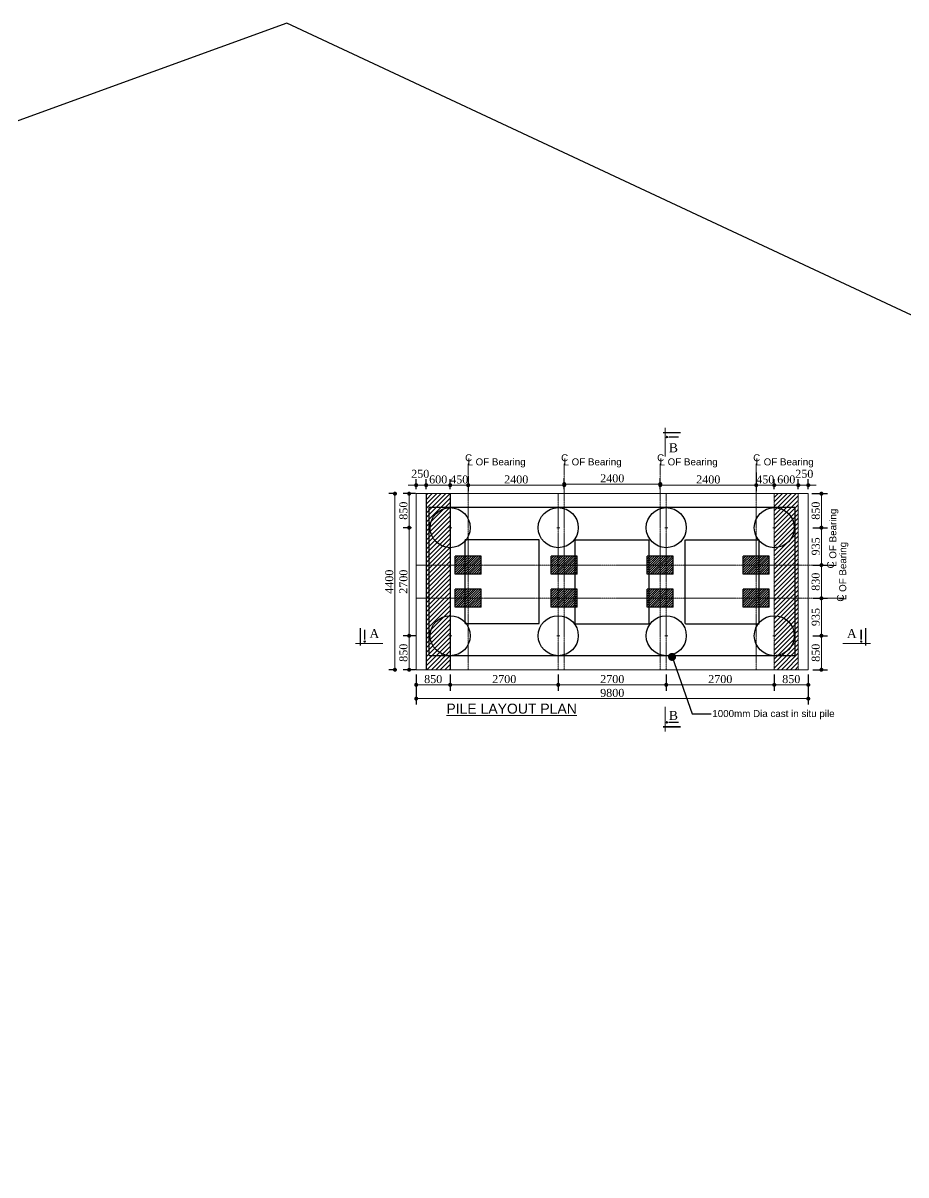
# Model space of a CAD drawing. Header units: millimetres. Extents: x -452357 to 35267, y 81803 to 461763.
# Drawn here: x -278363 to -256294, y 432787 to 461571 of the extents above; entities that cross this region are included whole.
import ezdxf

# ---------------------------------------------------------------- set-up
doc = ezdxf.new("R2010")
doc.units = ezdxf.units.MM
doc.header["$PDMODE"] = 2
doc.linetypes.add('CENTER', pattern=[2, 1.25, -0.25, 0.25, -0.25])
doc.linetypes.add('HIDDEN', pattern=[9.525, 6.35, -3.175])
doc.layers.get('Defpoints').update_dxf_attribs({"lineweight": 13})
for name, color, linetype, lineweight in [('Center Line', 34, 'Continuous', 15), ('Dimision', 96, 'Continuous', 18), ('hatch', 65, 'Continuous', 15), ('Hatching', 65, 'Continuous', 20), ('Pile', 11, 'Continuous', 15), ('Text', 7, 'Continuous', 15)]:
    doc.layers.add(name, color=color, linetype=linetype, lineweight=lineweight)
doc.layers.add('Pire Line', color=11, linetype='Continuous')
doc.styles.add('ROMANS', font='arial.ttf', dxfattribs={"height": 200})
doc.styles.get("Standard").update_dxf_attribs({"font": 'times.ttf'})
doc.linetypes.add('BATTING', pattern='A,0.00254,-2.54,[134,ltypeshp.shx,S=2.54,R=0,X=-2.54,Y=0],-5.08,[134,ltypeshp.shx,S=2.54,R=180,X=2.54,Y=0],-2.54', length=10.16254)
doc.dimstyles.new('ISO-25', dxfattribs={"dimtxt": 175, "dimasz": 100, "dimexe": 65, "dimexo": 115.625, "dimgap": 40, "dimtad": 1, "dimtoh": 1, "dimdec": 0, "dimtxsty": 'Standard', "dimblk": 'DOT', "dimcen": 300, "dimclrd": 256, "dimclre": 256, "dimclrt": 256, "dimadec": 0, "dimazin": 0, "dimtfac": 1, "dimtdec": 0, "dimtix": 1, "dimtmove": 0, "dimatfit": 3, "dimldrblk": 'DOT', "dimfxl": 75, "dimlwd": -1, "dimarcsym": 0})
pattern_1 = [(45, (99975.384, 307842.54), (-56.1266, 56.1266), [])]

# ---------------------------------------------------------------- blocks, each defined once
blk = doc.blocks.new('_Dot')
at = {"color": 0, "linetype": 'ByBlock', "lineweight": -2}
blk.add_line((-0.5, 0), (-1, 0), dxfattribs=at)
at = {"color": 0, "linetype": 'ByBlock', "const_width": 0.5}
blk.add_lwpolyline([(-0.25, 0, 1), (0.25, 0, 1)], format="xyb", close=True, dxfattribs=at)
blk = doc.blocks.new('*D768')
at = {"layer": 'Defpoints', "color": 0, "ltscale": 3, "transparency": 16777216}
for p in [(-260035, 450454), (-262435, 450023), (-262435, 449811)]:
    blk.add_point(p, dxfattribs=at)
at = {"layer": 'Dimision', "color": 1, "lineweight": -2, "ltscale": 3, "transparency": 16777216}
for p, q in [((-260035, 450339), (-260035, 449873)), ((-262435, 449927), (-262435, 450173))]:
    blk.add_line(p, q, dxfattribs=at)
at = {"layer": 'Dimision', "ltscale": 3, "transparency": 16777216}
blk.add_line((-260135, 450023), (-262335, 450023), dxfattribs=at)
at = {"layer": 'Dimision', "ltscale": 3, "transparency": 16777216, "xscale": 100, "yscale": 100, "zscale": 100, "rotation": 180}
blk.add_blockref('_Dot', (-262435, 450023), dxfattribs=at)
at = {"layer": 'Dimision', "ltscale": 3, "transparency": 16777216, "xscale": 100, "yscale": 100, "zscale": 100}
blk.add_blockref('_Dot', (-260035, 450023), dxfattribs=at)
at = {"layer": 'Dimision', "ltscale": 3, "transparency": 16777216, "insert": (-261235, 450165), "char_height": 200, "attachment_point": 5}
blk.add_mtext('2400', dxfattribs=at)
blk = doc.blocks.new('*D769')
at = {"layer": 'Defpoints', "color": 0, "ltscale": 3, "transparency": 16777216}
for p in [(-267235, 450363), (-267235, 450023), (-264835, 449811)]:
    blk.add_point(p, dxfattribs=at)
at = {"layer": 'Dimision', "color": 1, "lineweight": -2, "ltscale": 3, "transparency": 16777216}
for p, q in [((-267235, 450247), (-267235, 449873)), ((-264835, 449927), (-264835, 450173))]:
    blk.add_line(p, q, dxfattribs=at)
at = {"layer": 'Dimision', "ltscale": 3, "transparency": 16777216}
blk.add_line((-264935, 450023), (-267135, 450023), dxfattribs=at)
at = {"layer": 'Dimision', "ltscale": 3, "transparency": 16777216, "xscale": 100, "yscale": 100, "zscale": 100, "rotation": 180}
blk.add_blockref('_Dot', (-267235, 450023), dxfattribs=at)
at = {"layer": 'Dimision', "ltscale": 3, "transparency": 16777216, "xscale": 100, "yscale": 100, "zscale": 100}
blk.add_blockref('_Dot', (-264835, 450023), dxfattribs=at)
at = {"layer": 'Dimision', "ltscale": 3, "transparency": 16777216, "insert": (-266035, 450165), "char_height": 200, "attachment_point": 5}
blk.add_mtext('2400', dxfattribs=at)
blk = doc.blocks.new('*D770')
at = {"layer": 'Defpoints', "color": 0, "ltscale": 3, "transparency": 16777216}
for p in [(-267235, 450363), (-267685, 450023), (-267685, 449811)]:
    blk.add_point(p, dxfattribs=at)
at = {"layer": 'Dimision', "color": 1, "lineweight": -2, "ltscale": 3, "transparency": 16777216}
for p, q in [((-267235, 450247), (-267235, 449873)), ((-267685, 449927), (-267685, 450173))]:
    blk.add_line(p, q, dxfattribs=at)
at = {"layer": 'Dimision', "ltscale": 3, "transparency": 16777216}
for p, q in [((-267785, 450023), (-267885, 450023)), ((-267235, 450023), (-267685, 450023)), ((-267135, 450023), (-267035, 450023))]:
    blk.add_line(p, q, dxfattribs=at)
at = {"layer": 'Dimision', "ltscale": 3, "transparency": 16777216, "xscale": 100, "yscale": 100, "zscale": 100}
blk.add_blockref('_Dot', (-267685, 450023), dxfattribs=at)
at = {"layer": 'Dimision', "ltscale": 3, "transparency": 16777216, "xscale": 100, "yscale": 100, "zscale": 100, "rotation": 180}
blk.add_blockref('_Dot', (-267235, 450023), dxfattribs=at)
at = {"layer": 'Dimision', "ltscale": 3, "transparency": 16777216, "insert": (-267460, 450165), "char_height": 200, "attachment_point": 5}
blk.add_mtext('450', dxfattribs=at)
blk = doc.blocks.new('*D771')
at = {"layer": 'Defpoints', "color": 0, "ltscale": 0.25, "transparency": 16777216}
for p in [(-268285, 450023), (-268285, 449811), (-267685, 449811)]:
    blk.add_point(p, dxfattribs=at)
at = {"layer": 'Dimision', "color": 1, "lineweight": -2, "ltscale": 0.25, "transparency": 16777216}
for p, q in [((-268285, 449927), (-268285, 450173)), ((-267685, 449927), (-267685, 450173))]:
    blk.add_line(p, q, dxfattribs=at)
at = {"layer": 'Dimision', "ltscale": 0.25, "transparency": 16777216}
blk.add_line((-267785, 450023), (-268185, 450023), dxfattribs=at)
at = {"layer": 'Dimision', "ltscale": 0.25, "transparency": 16777216, "xscale": 100, "yscale": 100, "zscale": 100, "rotation": 180}
blk.add_blockref('_Dot', (-268285, 450023), dxfattribs=at)
at = {"layer": 'Dimision', "ltscale": 0.25, "transparency": 16777216, "xscale": 100, "yscale": 100, "zscale": 100}
blk.add_blockref('_Dot', (-267685, 450023), dxfattribs=at)
at = {"layer": 'Dimision', "ltscale": 0.25, "transparency": 16777216, "insert": (-267985, 450165), "char_height": 200, "attachment_point": 5}
blk.add_mtext('600', dxfattribs=at)
blk = doc.blocks.new('*D772')
at = {"layer": 'Defpoints', "color": 0, "ltscale": 0.25, "transparency": 16777216}
for p in [(-268535, 450023), (-268535, 449811), (-268285, 449811)]:
    blk.add_point(p, dxfattribs=at)
at = {"layer": 'Dimision', "ltscale": 0.25, "transparency": 16777216}
for p, q in [((-268635, 450023), (-268735, 450023)), ((-268285, 450023), (-268535, 450023)), ((-268185, 450023), (-268085, 450023))]:
    blk.add_line(p, q, dxfattribs=at)
at = {"layer": 'Dimision', "color": 1, "lineweight": -2, "ltscale": 0.25, "transparency": 16777216}
for p, q in [((-268535, 449927), (-268535, 450173)), ((-268285, 449927), (-268285, 450173))]:
    blk.add_line(p, q, dxfattribs=at)
at = {"layer": 'Dimision', "ltscale": 0.25, "transparency": 16777216, "xscale": 100, "yscale": 100, "zscale": 100}
blk.add_blockref('_Dot', (-268535, 450023), dxfattribs=at)
at = {"layer": 'Dimision', "ltscale": 0.25, "transparency": 16777216, "xscale": 100, "yscale": 100, "zscale": 100, "rotation": 180}
blk.add_blockref('_Dot', (-268285, 450023), dxfattribs=at)
at = {"layer": 'Dimision', "ltscale": 0.25, "transparency": 16777216, "insert": (-268435, 450306), "char_height": 200, "attachment_point": 5}
blk.add_mtext('250', dxfattribs=at)
blk = doc.blocks.new('*D773')
at = {"layer": 'Defpoints', "color": 0, "ltscale": 3, "transparency": 16777216}
for p in [(-260035, 450363), (-259585, 450023), (-259585, 449811)]:
    blk.add_point(p, dxfattribs=at)
at = {"layer": 'Dimision', "color": 1, "lineweight": -2, "ltscale": 3, "transparency": 16777216}
for p, q in [((-260035, 450247), (-260035, 449873)), ((-259585, 449927), (-259585, 450173))]:
    blk.add_line(p, q, dxfattribs=at)
at = {"layer": 'Dimision', "ltscale": 3, "transparency": 16777216}
for p, q in [((-260135, 450023), (-260235, 450023)), ((-260035, 450023), (-259585, 450023)), ((-259485, 450023), (-259385, 450023))]:
    blk.add_line(p, q, dxfattribs=at)
at = {"layer": 'Dimision', "ltscale": 3, "transparency": 16777216, "xscale": 100, "yscale": 100, "zscale": 100}
blk.add_blockref('_Dot', (-260035, 450023), dxfattribs=at)
at = {"layer": 'Dimision', "ltscale": 3, "transparency": 16777216, "xscale": 100, "yscale": 100, "zscale": 100, "rotation": 180}
blk.add_blockref('_Dot', (-259585, 450023), dxfattribs=at)
at = {"layer": 'Dimision', "ltscale": 3, "transparency": 16777216, "insert": (-259810, 450165), "char_height": 200, "attachment_point": 5}
blk.add_mtext('450', dxfattribs=at)
blk = doc.blocks.new('*D774')
at = {"layer": 'Defpoints', "color": 0, "ltscale": 0.25, "transparency": 16777216}
for p in [(-258985, 450023), (-259585, 449811), (-258985, 449811)]:
    blk.add_point(p, dxfattribs=at)
at = {"layer": 'Dimision', "color": 1, "lineweight": -2, "ltscale": 0.25, "transparency": 16777216}
for p, q in [((-259585, 449927), (-259585, 450173)), ((-258985, 449927), (-258985, 450173))]:
    blk.add_line(p, q, dxfattribs=at)
at = {"layer": 'Dimision', "ltscale": 0.25, "transparency": 16777216}
blk.add_line((-259485, 450023), (-259085, 450023), dxfattribs=at)
at = {"layer": 'Dimision', "ltscale": 0.25, "transparency": 16777216, "xscale": 100, "yscale": 100, "zscale": 100, "rotation": 180}
blk.add_blockref('_Dot', (-259585, 450023), dxfattribs=at)
at = {"layer": 'Dimision', "ltscale": 0.25, "transparency": 16777216, "xscale": 100, "yscale": 100, "zscale": 100}
blk.add_blockref('_Dot', (-258985, 450023), dxfattribs=at)
at = {"layer": 'Dimision', "ltscale": 0.25, "transparency": 16777216, "insert": (-259285, 450165), "char_height": 200, "attachment_point": 5}
blk.add_mtext('600', dxfattribs=at)
blk = doc.blocks.new('*D775')
at = {"layer": 'Defpoints', "color": 0, "ltscale": 0.25, "transparency": 16777216}
for p in [(-258735, 450023), (-258985, 449811), (-258735, 449811)]:
    blk.add_point(p, dxfattribs=at)
at = {"layer": 'Dimision', "ltscale": 0.25, "transparency": 16777216}
for p, q in [((-259085, 450023), (-259185, 450023)), ((-258985, 450023), (-258735, 450023)), ((-258635, 450023), (-258535, 450023))]:
    blk.add_line(p, q, dxfattribs=at)
at = {"layer": 'Dimision', "color": 1, "lineweight": -2, "ltscale": 0.25, "transparency": 16777216}
for p, q in [((-258985, 449927), (-258985, 450173)), ((-258735, 449927), (-258735, 450173))]:
    blk.add_line(p, q, dxfattribs=at)
at = {"layer": 'Dimision', "ltscale": 0.25, "transparency": 16777216, "xscale": 100, "yscale": 100, "zscale": 100}
blk.add_blockref('_Dot', (-258985, 450023), dxfattribs=at)
at = {"layer": 'Dimision', "ltscale": 0.25, "transparency": 16777216, "xscale": 100, "yscale": 100, "zscale": 100, "rotation": 180}
blk.add_blockref('_Dot', (-258735, 450023), dxfattribs=at)
at = {"layer": 'Dimision', "ltscale": 0.25, "transparency": 16777216, "insert": (-258835, 450306), "char_height": 200, "attachment_point": 5}
blk.add_mtext('250', dxfattribs=at)
blk = doc.blocks.new('*D776')
at = {"layer": 'Defpoints', "color": 0, "ltscale": 3, "transparency": 16777216}
for p in [(-268435, 449811), (-268712, 448961), (-268535, 448961)]:
    blk.add_point(p, dxfattribs=at)
at = {"layer": 'Dimision', "color": 1, "lineweight": -2, "ltscale": 3, "transparency": 16777216}
for p, q in [((-268551, 449811), (-268862, 449811)), ((-268651, 448961), (-268862, 448961))]:
    blk.add_line(p, q, dxfattribs=at)
at = {"layer": 'Dimision', "ltscale": 3, "transparency": 16777216}
blk.add_line((-268712, 449711), (-268712, 449061), dxfattribs=at)
at = {"layer": 'Dimision', "ltscale": 3, "transparency": 16777216, "xscale": 100, "yscale": 100, "zscale": 100}
for p, rotation in [((-268712, 449811), 90), ((-268712, 448961), 270)]:
    blk.add_blockref('_Dot', p, dxfattribs=dict(at, rotation=rotation))
at = {"layer": 'Dimision', "ltscale": 3, "transparency": 16777216, "insert": (-268854, 449386), "char_height": 200, "attachment_point": 5, "rotation": 90}
blk.add_mtext('850', dxfattribs=at)
blk = doc.blocks.new('*D777')
at = {"layer": 'Defpoints', "color": 0, "ltscale": 3, "transparency": 16777216}
for p in [(-268535, 448961), (-268712, 446261), (-268435, 446261)]:
    blk.add_point(p, dxfattribs=at)
at = {"layer": 'Dimision', "color": 1, "lineweight": -2, "ltscale": 3, "transparency": 16777216}
for p, q in [((-268651, 448961), (-268862, 448961)), ((-268551, 446261), (-268862, 446261))]:
    blk.add_line(p, q, dxfattribs=at)
at = {"layer": 'Dimision', "ltscale": 3, "transparency": 16777216}
blk.add_line((-268712, 448861), (-268712, 446361), dxfattribs=at)
at = {"layer": 'Dimision', "ltscale": 3, "transparency": 16777216, "xscale": 100, "yscale": 100, "zscale": 100}
for p, rotation in [((-268712, 448961), 90), ((-268712, 446261), 270)]:
    blk.add_blockref('_Dot', p, dxfattribs=dict(at, rotation=rotation))
at = {"layer": 'Dimision', "ltscale": 3, "transparency": 16777216, "insert": (-268854, 447611), "char_height": 200, "attachment_point": 5, "rotation": 90}
blk.add_mtext('2700', dxfattribs=at)
blk = doc.blocks.new('*D778')
at = {"layer": 'Defpoints', "color": 0, "ltscale": 3, "transparency": 16777216}
for p in [(-268435, 446261), (-268712, 445411), (-268435, 445411)]:
    blk.add_point(p, dxfattribs=at)
at = {"layer": 'Dimision', "color": 1, "lineweight": -2, "ltscale": 3, "transparency": 16777216}
for p, q in [((-268551, 446261), (-268862, 446261)), ((-268551, 445411), (-268862, 445411))]:
    blk.add_line(p, q, dxfattribs=at)
at = {"layer": 'Dimision', "ltscale": 3, "transparency": 16777216}
blk.add_line((-268712, 446161), (-268712, 445511), dxfattribs=at)
at = {"layer": 'Dimision', "ltscale": 3, "transparency": 16777216, "xscale": 100, "yscale": 100, "zscale": 100}
for p, rotation in [((-268712, 446261), 90), ((-268712, 445411), 270)]:
    blk.add_blockref('_Dot', p, dxfattribs=dict(at, rotation=rotation))
at = {"layer": 'Dimision', "ltscale": 3, "transparency": 16777216, "insert": (-268854, 445836), "char_height": 200, "attachment_point": 5, "rotation": 90}
blk.add_mtext('850', dxfattribs=at)
blk = doc.blocks.new('*D779')
at = {"layer": 'Defpoints', "color": 0, "ltscale": 3, "transparency": 16777216}
for p in [(-268535, 445411), (-258735, 445411), (-268535, 444689)]:
    blk.add_point(p, dxfattribs=at)
at = {"layer": 'Dimision', "color": 1, "lineweight": -2, "ltscale": 3, "transparency": 16777216}
for p, q in [((-268535, 445295), (-268535, 444539)), ((-258735, 445295), (-258735, 444539))]:
    blk.add_line(p, q, dxfattribs=at)
at = {"layer": 'Dimision', "ltscale": 3, "transparency": 16777216}
blk.add_line((-258835, 444689), (-268435, 444689), dxfattribs=at)
at = {"layer": 'Dimision', "ltscale": 3, "transparency": 16777216, "xscale": 100, "yscale": 100, "zscale": 100, "rotation": 180}
blk.add_blockref('_Dot', (-268535, 444689), dxfattribs=at)
at = {"layer": 'Dimision', "ltscale": 3, "transparency": 16777216, "xscale": 100, "yscale": 100, "zscale": 100}
blk.add_blockref('_Dot', (-258735, 444689), dxfattribs=at)
at = {"layer": 'Dimision', "ltscale": 3, "transparency": 16777216, "insert": (-263635, 444831), "char_height": 200, "attachment_point": 5}
blk.add_mtext('9800', dxfattribs=at)
blk = doc.blocks.new('*D780')
at = {"layer": 'Defpoints', "color": 0, "ltscale": 3, "transparency": 16777216}
for p in [(-269067, 449811), (-268922, 449811), (-268922, 445411)]:
    blk.add_point(p, dxfattribs=at)
at = {"layer": 'Dimision', "color": 1, "lineweight": -2, "ltscale": 3, "transparency": 16777216}
for p, q in [((-269038, 449811), (-269217, 449811)), ((-269038, 445411), (-269217, 445411))]:
    blk.add_line(p, q, dxfattribs=at)
at = {"layer": 'Dimision', "ltscale": 3, "transparency": 16777216}
blk.add_line((-269067, 445511), (-269067, 449711), dxfattribs=at)
at = {"layer": 'Dimision', "ltscale": 3, "transparency": 16777216, "xscale": 100, "yscale": 100, "zscale": 100}
for p, rotation in [((-269067, 449811), 90), ((-269067, 445411), 270)]:
    blk.add_blockref('_Dot', p, dxfattribs=dict(at, rotation=rotation))
at = {"layer": 'Dimision', "ltscale": 3, "transparency": 16777216, "insert": (-269209, 447611), "char_height": 200, "attachment_point": 5, "rotation": 90}
blk.add_mtext('4400', dxfattribs=at)
blk = doc.blocks.new('*D781')
at = {"layer": 'Defpoints', "color": 0, "ltscale": 3, "transparency": 16777216}
for p in [(-258731, 447196), (-258407, 447196), (-258735, 446261)]:
    blk.add_point(p, dxfattribs=at)
at = {"layer": 'Dimision', "color": 1, "lineweight": -2, "ltscale": 3, "transparency": 16777216}
for p, q in [((-258615, 447196), (-258257, 447196)), ((-258620, 446261), (-258257, 446261))]:
    blk.add_line(p, q, dxfattribs=at)
at = {"layer": 'Dimision', "ltscale": 3, "transparency": 16777216}
blk.add_line((-258407, 446361), (-258407, 447096), dxfattribs=at)
at = {"layer": 'Dimision', "ltscale": 3, "transparency": 16777216, "xscale": 100, "yscale": 100, "zscale": 100}
for p, rotation in [((-258407, 447196), 90), ((-258407, 446261), 270)]:
    blk.add_blockref('_Dot', p, dxfattribs=dict(at, rotation=rotation))
at = {"layer": 'Dimision', "ltscale": 3, "transparency": 16777216, "insert": (-258549, 446728), "char_height": 200, "attachment_point": 5, "rotation": 90}
blk.add_mtext('935', dxfattribs=at)
blk = doc.blocks.new('*D782')
at = {"layer": 'Defpoints', "color": 0, "ltscale": 3, "transparency": 16777216}
for p in [(-258736, 448026), (-258407, 448026), (-258731, 447196)]:
    blk.add_point(p, dxfattribs=at)
at = {"layer": 'Dimision', "color": 1, "lineweight": -2, "ltscale": 3, "transparency": 16777216}
for p, q in [((-258621, 448026), (-258257, 448026)), ((-258615, 447196), (-258257, 447196))]:
    blk.add_line(p, q, dxfattribs=at)
at = {"layer": 'Dimision', "ltscale": 3, "transparency": 16777216}
blk.add_line((-258407, 447296), (-258407, 447926), dxfattribs=at)
at = {"layer": 'Dimision', "ltscale": 3, "transparency": 16777216, "xscale": 100, "yscale": 100, "zscale": 100}
for p, rotation in [((-258407, 448026), 90), ((-258407, 447196), 270)]:
    blk.add_blockref('_Dot', p, dxfattribs=dict(at, rotation=rotation))
at = {"layer": 'Dimision', "ltscale": 3, "transparency": 16777216, "insert": (-258549, 447611), "char_height": 200, "attachment_point": 5, "rotation": 90}
blk.add_mtext('830', dxfattribs=at)
blk = doc.blocks.new('*D783')
at = {"layer": 'Defpoints', "color": 0, "ltscale": 3, "transparency": 16777216}
for p in [(-258735, 448961), (-258407, 448961), (-258736, 448026)]:
    blk.add_point(p, dxfattribs=at)
at = {"layer": 'Dimision', "color": 1, "lineweight": -2, "ltscale": 3, "transparency": 16777216}
for p, q in [((-258620, 448961), (-258257, 448961)), ((-258621, 448026), (-258257, 448026))]:
    blk.add_line(p, q, dxfattribs=at)
at = {"layer": 'Dimision', "ltscale": 3, "transparency": 16777216}
blk.add_line((-258407, 448126), (-258407, 448861), dxfattribs=at)
at = {"layer": 'Dimision', "ltscale": 3, "transparency": 16777216, "xscale": 100, "yscale": 100, "zscale": 100}
for p, rotation in [((-258407, 448961), 90), ((-258407, 448026), 270)]:
    blk.add_blockref('_Dot', p, dxfattribs=dict(at, rotation=rotation))
at = {"layer": 'Dimision', "ltscale": 3, "transparency": 16777216, "insert": (-258549, 448493), "char_height": 200, "attachment_point": 5, "rotation": 90}
blk.add_mtext('935', dxfattribs=at)
blk = doc.blocks.new('*D784')
at = {"layer": 'Defpoints', "color": 0, "ltscale": 3, "transparency": 16777216}
for p in [(-258735, 446261), (-258737, 445411), (-258407, 445411)]:
    blk.add_point(p, dxfattribs=at)
at = {"layer": 'Dimision', "color": 1, "lineweight": -2, "ltscale": 3, "transparency": 16777216}
for p, q in [((-258620, 446261), (-258257, 446261)), ((-258622, 445411), (-258257, 445411))]:
    blk.add_line(p, q, dxfattribs=at)
at = {"layer": 'Dimision', "ltscale": 3, "transparency": 16777216}
blk.add_line((-258407, 446161), (-258407, 445511), dxfattribs=at)
at = {"layer": 'Dimision', "ltscale": 3, "transparency": 16777216, "xscale": 100, "yscale": 100, "zscale": 100}
for p, rotation in [((-258407, 446261), 90), ((-258407, 445411), 270)]:
    blk.add_blockref('_Dot', p, dxfattribs=dict(at, rotation=rotation))
at = {"layer": 'Dimision', "ltscale": 3, "transparency": 16777216, "insert": (-258549, 445836), "char_height": 200, "attachment_point": 5, "rotation": 90}
blk.add_mtext('850', dxfattribs=at)
blk = doc.blocks.new('*D785')
at = {"layer": 'Defpoints', "color": 0, "ltscale": 3, "transparency": 16777216}
for p in [(-258764, 449811), (-258407, 449811), (-258735, 448961)]:
    blk.add_point(p, dxfattribs=at)
at = {"layer": 'Dimision', "color": 1, "lineweight": -2, "ltscale": 3, "transparency": 16777216}
for p, q in [((-258649, 449811), (-258257, 449811)), ((-258620, 448961), (-258257, 448961))]:
    blk.add_line(p, q, dxfattribs=at)
at = {"layer": 'Dimision', "ltscale": 3, "transparency": 16777216}
blk.add_line((-258407, 449061), (-258407, 449711), dxfattribs=at)
at = {"layer": 'Dimision', "ltscale": 3, "transparency": 16777216, "xscale": 100, "yscale": 100, "zscale": 100}
for p, rotation in [((-258407, 449811), 90), ((-258407, 448961), 270)]:
    blk.add_blockref('_Dot', p, dxfattribs=dict(at, rotation=rotation))
at = {"layer": 'Dimision', "ltscale": 3, "transparency": 16777216, "insert": (-258549, 449386), "char_height": 200, "attachment_point": 5, "rotation": 90}
blk.add_mtext('850', dxfattribs=at)
blk = doc.blocks.new('*D786')
at = {"layer": 'Defpoints', "color": 0, "ltscale": 3, "transparency": 16777216}
for p in [(-268535, 445411), (-267685, 445411), (-267685, 445034)]:
    blk.add_point(p, dxfattribs=at)
at = {"layer": 'Dimision', "color": 1, "lineweight": -2, "ltscale": 3, "transparency": 16777216}
for p, q in [((-268535, 445295), (-268535, 444884)), ((-267685, 445295), (-267685, 444884))]:
    blk.add_line(p, q, dxfattribs=at)
at = {"layer": 'Dimision', "ltscale": 3, "transparency": 16777216}
blk.add_line((-268435, 445034), (-267785, 445034), dxfattribs=at)
at = {"layer": 'Dimision', "ltscale": 3, "transparency": 16777216, "xscale": 100, "yscale": 100, "zscale": 100, "rotation": 180}
blk.add_blockref('_Dot', (-268535, 445034), dxfattribs=at)
at = {"layer": 'Dimision', "ltscale": 3, "transparency": 16777216, "xscale": 100, "yscale": 100, "zscale": 100}
blk.add_blockref('_Dot', (-267685, 445034), dxfattribs=at)
at = {"layer": 'Dimision', "ltscale": 3, "transparency": 16777216, "insert": (-268110, 445176), "char_height": 200, "attachment_point": 5}
blk.add_mtext('850', dxfattribs=at)
blk = doc.blocks.new('*D818')
at = {"layer": 'Defpoints', "color": 0, "ltscale": 0.25, "transparency": 16777216}
for p in [(-264835, 450051), (-264835, 449839), (-262435, 449811)]:
    blk.add_point(p, dxfattribs=at)
at = {"layer": 'Dimision', "color": 1, "lineweight": -2, "ltscale": 0.25, "transparency": 16777216}
for p, q in [((-264835, 449955), (-264835, 450201)), ((-262435, 449927), (-262435, 450201))]:
    blk.add_line(p, q, dxfattribs=at)
at = {"layer": 'Dimision', "ltscale": 0.25, "transparency": 16777216}
blk.add_line((-262535, 450051), (-264735, 450051), dxfattribs=at)
at = {"layer": 'Dimision', "ltscale": 0.25, "transparency": 16777216, "xscale": 100, "yscale": 100, "zscale": 100, "rotation": 180}
blk.add_blockref('_Dot', (-264835, 450051), dxfattribs=at)
at = {"layer": 'Dimision', "ltscale": 0.25, "transparency": 16777216, "xscale": 100, "yscale": 100, "zscale": 100}
blk.add_blockref('_Dot', (-262435, 450051), dxfattribs=at)
at = {"layer": 'Dimision', "ltscale": 0.25, "transparency": 16777216, "insert": (-263635, 450193), "char_height": 200, "attachment_point": 5}
blk.add_mtext('2400', dxfattribs=at)
blk = doc.blocks.new('*D819')
at = {"layer": 'Defpoints', "color": 0, "ltscale": 0.25, "transparency": 16777216}
for p in [(-267685, 445411), (-264985, 445411), (-264985, 445034)]:
    blk.add_point(p, dxfattribs=at)
at = {"layer": 'Dimision', "color": 1, "lineweight": -2, "ltscale": 0.25, "transparency": 16777216}
for p, q in [((-267685, 445295), (-267685, 444884)), ((-264985, 445295), (-264985, 444884))]:
    blk.add_line(p, q, dxfattribs=at)
at = {"layer": 'Dimision', "ltscale": 0.25, "transparency": 16777216}
blk.add_line((-267585, 445034), (-265085, 445034), dxfattribs=at)
at = {"layer": 'Dimision', "ltscale": 0.25, "transparency": 16777216, "xscale": 100, "yscale": 100, "zscale": 100, "rotation": 180}
blk.add_blockref('_Dot', (-267685, 445034), dxfattribs=at)
at = {"layer": 'Dimision', "ltscale": 0.25, "transparency": 16777216, "xscale": 100, "yscale": 100, "zscale": 100}
blk.add_blockref('_Dot', (-264985, 445034), dxfattribs=at)
at = {"layer": 'Dimision', "ltscale": 0.25, "transparency": 16777216, "insert": (-266335, 445176), "char_height": 200, "attachment_point": 5}
blk.add_mtext('2700', dxfattribs=at)
blk = doc.blocks.new('*D820')
at = {"layer": 'Defpoints', "color": 0, "ltscale": 0.25, "transparency": 16777216}
for p in [(-264985, 445411), (-262285, 445411), (-262285, 445034)]:
    blk.add_point(p, dxfattribs=at)
at = {"layer": 'Dimision', "color": 1, "lineweight": -2, "ltscale": 0.25, "transparency": 16777216}
for p, q in [((-264985, 445295), (-264985, 444884)), ((-262285, 445295), (-262285, 444884))]:
    blk.add_line(p, q, dxfattribs=at)
at = {"layer": 'Dimision', "ltscale": 0.25, "transparency": 16777216}
blk.add_line((-264885, 445034), (-262385, 445034), dxfattribs=at)
at = {"layer": 'Dimision', "ltscale": 0.25, "transparency": 16777216, "xscale": 100, "yscale": 100, "zscale": 100, "rotation": 180}
blk.add_blockref('_Dot', (-264985, 445034), dxfattribs=at)
at = {"layer": 'Dimision', "ltscale": 0.25, "transparency": 16777216, "xscale": 100, "yscale": 100, "zscale": 100}
blk.add_blockref('_Dot', (-262285, 445034), dxfattribs=at)
at = {"layer": 'Dimision', "ltscale": 0.25, "transparency": 16777216, "insert": (-263635, 445176), "char_height": 200, "attachment_point": 5}
blk.add_mtext('2700', dxfattribs=at)
blk = doc.blocks.new('*D821')
at = {"layer": 'Defpoints', "color": 0, "ltscale": 0.25, "transparency": 16777216}
for p in [(-262285, 445411), (-259585, 445411), (-259585, 445034)]:
    blk.add_point(p, dxfattribs=at)
at = {"layer": 'Dimision', "color": 1, "lineweight": -2, "ltscale": 0.25, "transparency": 16777216}
for p, q in [((-262285, 445295), (-262285, 444884)), ((-259585, 445295), (-259585, 444884))]:
    blk.add_line(p, q, dxfattribs=at)
at = {"layer": 'Dimision', "ltscale": 0.25, "transparency": 16777216}
blk.add_line((-262185, 445034), (-259685, 445034), dxfattribs=at)
at = {"layer": 'Dimision', "ltscale": 0.25, "transparency": 16777216, "xscale": 100, "yscale": 100, "zscale": 100, "rotation": 180}
blk.add_blockref('_Dot', (-262285, 445034), dxfattribs=at)
at = {"layer": 'Dimision', "ltscale": 0.25, "transparency": 16777216, "xscale": 100, "yscale": 100, "zscale": 100}
blk.add_blockref('_Dot', (-259585, 445034), dxfattribs=at)
at = {"layer": 'Dimision', "ltscale": 0.25, "transparency": 16777216, "insert": (-260935, 445176), "char_height": 200, "attachment_point": 5}
blk.add_mtext('2700', dxfattribs=at)
blk = doc.blocks.new('*D822')
at = {"layer": 'Defpoints', "color": 0, "ltscale": 0.25, "transparency": 16777216}
for p in [(-259585, 445411), (-258735, 445411), (-258735, 445034)]:
    blk.add_point(p, dxfattribs=at)
at = {"layer": 'Dimision', "color": 1, "lineweight": -2, "ltscale": 0.25, "transparency": 16777216}
for p, q in [((-259585, 445295), (-259585, 444884)), ((-258735, 445295), (-258735, 444884))]:
    blk.add_line(p, q, dxfattribs=at)
at = {"layer": 'Dimision', "ltscale": 0.25, "transparency": 16777216}
blk.add_line((-259485, 445034), (-258835, 445034), dxfattribs=at)
at = {"layer": 'Dimision', "ltscale": 0.25, "transparency": 16777216, "xscale": 100, "yscale": 100, "zscale": 100, "rotation": 180}
blk.add_blockref('_Dot', (-259585, 445034), dxfattribs=at)
at = {"layer": 'Dimision', "ltscale": 0.25, "transparency": 16777216, "xscale": 100, "yscale": 100, "zscale": 100}
blk.add_blockref('_Dot', (-258735, 445034), dxfattribs=at)
at = {"layer": 'Dimision', "ltscale": 0.25, "transparency": 16777216, "insert": (-259160, 445176), "char_height": 200, "attachment_point": 5}
blk.add_mtext('850', dxfattribs=at)

msp = doc.modelspace()

# ---------------------------------------------------------------- hatches: boundary and pattern name
at = {"layer": 'hatch', "ltscale": 10}
h = msp.add_hatch(dxfattribs=at)
h.set_pattern_fill('_USER', color=256, scale=40, angle=45, style=0, pattern_type=0)
h.set_pattern_definition([(45, (118796.564, 334870.974), (-28.2842712, 28.2842712), [])])
h.paths.add_polyline_path([(-267560.1, 447801), (-267560.1, 448251), (-266910.1, 448251), (-266910.1, 447801)])
h = msp.add_hatch(dxfattribs=at)
h.set_pattern_fill('_USER', color=256, scale=40, angle=45, style=0, pattern_type=0)
h.set_pattern_definition([(45, (121196.564, 334870.974), (-28.2842712, 28.2842712), [])])
h.paths.add_polyline_path([(-265160.1, 447801), (-265160.1, 448251), (-264510.1, 448251), (-264510.1, 447801)])
h = msp.add_hatch(dxfattribs=at)
h.set_pattern_fill('_USER', color=256, scale=40, angle=45, style=0, pattern_type=0)
h.set_pattern_definition([(45, (123596.564, 334870.974), (-28.2842712, 28.2842712), [])])
h.paths.add_polyline_path([(-262760.1, 447801), (-262760.1, 448251), (-262110.1, 448251), (-262110.1, 447801)])
h = msp.add_hatch(dxfattribs=at)
h.set_pattern_fill('_USER', color=256, scale=40, angle=45, style=0, pattern_type=0)
h.set_pattern_definition([(45, (125996.564, 334870.974), (-28.2842712, 28.2842712), [])])
h.paths.add_polyline_path([(-260360.1, 447801), (-260360.1, 448251), (-259710.1, 448251), (-259710.1, 447801)])
h = msp.add_hatch(dxfattribs=at)
h.set_pattern_fill('_USER', color=256, scale=40, angle=45, style=0, pattern_type=0)
h.set_pattern_definition([(45, (118796.564, 334040.974), (-28.2842712, 28.2842712), [])])
h.paths.add_polyline_path([(-267560.1, 446971), (-267560.1, 447421), (-266910.1, 447421), (-266910.1, 446971)])
h = msp.add_hatch(dxfattribs=at)
h.set_pattern_fill('_USER', color=256, scale=40, angle=45, style=0, pattern_type=0)
h.set_pattern_definition([(45, (121196.564, 334040.974), (-28.2842712, 28.2842712), [])])
h.paths.add_polyline_path([(-265160.1, 446971), (-265160.1, 447421), (-264510.1, 447421), (-264510.1, 446971)])
h = msp.add_hatch(dxfattribs=at)
h.set_pattern_fill('_USER', color=256, scale=40, angle=45, style=0, pattern_type=0)
h.set_pattern_definition([(45, (123596.564, 334040.974), (-28.2842712, 28.2842712), [])])
h.paths.add_polyline_path([(-262760.1, 446971), (-262760.1, 447421), (-262110.1, 447421), (-262110.1, 446971)])
h = msp.add_hatch(dxfattribs=at)
h.set_pattern_fill('_USER', color=256, scale=40, angle=45, style=0, pattern_type=0)
h.set_pattern_definition([(45, (125996.564, 334040.974), (-28.2842712, 28.2842712), [])])
h.paths.add_polyline_path([(-260360.1, 446971), (-260360.1, 447421), (-259710.1, 447421), (-259710.1, 446971)])
at = {"layer": 'Hatching', "ltscale": 0.25}
h = msp.add_hatch(dxfattribs=at)
h.set_pattern_fill('ANSI31', color=256, scale=25)
h.set_pattern_definition(pattern_1)
h.paths.add_polyline_path([(-268285.1, 449811), (-267685.1, 449811), (-267685.1, 445411), (-268285.1, 445411)])
h = msp.add_hatch(dxfattribs=at)
h.set_pattern_fill('ANSI31', color=256, scale=25)
h.set_pattern_definition(pattern_1)
h.paths.add_polyline_path([(-258985.1, 449811), (-259585.1, 449811), (-259585.1, 445411), (-258985.1, 445411)])
at = {"layer": 'Text'}
for points in [[(-262249.4, 451226.3, 1), (-262285.3, 451226.3, 1)], [(-269822.8, 446134.3, 1), (-269822.8, 446098.4, 1)], [(-257412.6, 446134.3, -1), (-257412.6, 446098.4, -1)], [(-262249.4, 444095.6, -1), (-262285.3, 444095.6, -1)]]:
    msp.add_hatch(color=256, dxfattribs=at).paths.add_polyline_path(points)

# ---------------------------------------------------------------- linework, layer by layer
at = {"layer": 'Center Line', "linetype": 'CENTER'}
for p, q in [((-267235.1, 445411), (-267235.1, 450565.1)), ((-264835.1, 445411), (-264835.1, 450565.1)), ((-262435.1, 445411), (-262435.1, 450565.1)), ((-260035.1, 445411), (-260035.1, 450565.1)), ((-267685.1, 445411), (-267685.1, 449811)), ((-264985.1, 445411), (-264985.1, 449811)), ((-262285.1, 445411), (-262285.1, 449811)), ((-259585.1, 445411), (-259585.1, 449811)), ((-259585.1, 445411), (-259585.1, 449811)), ((-259585.1, 445411), (-259585.1, 449811)), ((-258985.1, 445411), (-258985.1, 449811)), ((-268535.1, 448026), (-258136.7, 448026)), ((-268535.1, 447196), (-257856.2, 447196))]:
    msp.add_line(p, q, dxfattribs=at)
at = {"layer": 'Center Line'}
for p, q in [((-267647.6, 448961), (-267722.6, 448961)), ((-267685.1, 448998.5), (-267685.1, 448923.5)), ((-264947.6, 448961), (-265022.6, 448961)), ((-264985.1, 448998.5), (-264985.1, 448923.5)), ((-262247.6, 448961), (-262322.6, 448961)), ((-262285.1, 448998.5), (-262285.1, 448923.5)), ((-259547.6, 448961), (-259622.6, 448961)), ((-259585.1, 448998.5), (-259585.1, 448923.5)), ((-267647.6, 446261), (-267722.6, 446261)), ((-267685.1, 446298.5), (-267685.1, 446223.5)), ((-264947.6, 446261), (-265022.6, 446261)), ((-264985.1, 446298.5), (-264985.1, 446223.5)), ((-262247.6, 446261), (-262322.6, 446261)), ((-262285.1, 446298.5), (-262285.1, 446223.5)), ((-259547.6, 446261), (-259622.6, 446261)), ((-259585.1, 446298.5), (-259585.1, 446223.5))]:
    msp.add_line(p, q, dxfattribs=at)
at = {"layer": 'Pile', "ltscale": 3}
for p, q in [((-268535.1, 449811), (-258735.1, 449811)), ((-268535.1, 445411), (-268535.1, 449811)), ((-258735.1, 449811), (-258735.1, 445411)), ((-268535.1, 445411), (-258735.1, 445411))]:
    msp.add_line(p, q, dxfattribs=at)
at = {"layer": 'Pire Line', "linetype": 'HIDDEN', "ltscale": 0.2}
for p, q in [((-268285.1, 449811), (-268285.1, 445411)), ((-267685.1, 449811), (-267685.1, 445411)), ((-268210.1, 445761), (-268210.1, 449461)), ((-259060.1, 449461), (-268210.1, 449461)), ((-259060.1, 445761), (-259060.1, 449461)), ((-267310.1, 446561), (-267310.1, 448661)), ((-265460.1, 448661), (-267310.1, 448661)), ((-265460.1, 446561), (-265460.1, 448661)), ((-264560.1, 446561), (-264560.1, 448661)), ((-264560.1, 448661), (-262710.1, 448661)), ((-262710.1, 446561), (-262710.1, 448661)), ((-261810.1, 448661), (-259960.1, 448661)), ((-261810.1, 446561), (-261810.1, 448661)), ((-259960.1, 446561), (-259960.1, 448661)), ((-265460.1, 446561), (-267310.1, 446561)), ((-264560.1, 446561), (-262710.1, 446561)), ((-261810.1, 446561), (-259960.1, 446561)), ((-259060.1, 445761), (-268210.1, 445761))]:
    msp.add_line(p, q, dxfattribs=at)
at = {"layer": 'Pire Line', "ltscale": 5}
for p, q in [((-267560.1, 447801), (-267560.1, 448251)), ((-266910.1, 448251), (-267560.1, 448251)), ((-266910.1, 447801), (-266910.1, 448251)), ((-265160.1, 447801), (-265160.1, 448251)), ((-264510.1, 448251), (-265160.1, 448251)), ((-264510.1, 447801), (-264510.1, 448251)), ((-262760.1, 447801), (-262760.1, 448251)), ((-262110.1, 448251), (-262760.1, 448251)), ((-262110.1, 447801), (-262110.1, 448251)), ((-260360.1, 447801), (-260360.1, 448251)), ((-259710.1, 448251), (-260360.1, 448251)), ((-259710.1, 447801), (-259710.1, 448251)), ((-266910.1, 447801), (-267560.1, 447801)), ((-264510.1, 447801), (-265160.1, 447801)), ((-262110.1, 447801), (-262760.1, 447801)), ((-259710.1, 447801), (-260360.1, 447801)), ((-267560.1, 446971), (-267560.1, 447421)), ((-266910.1, 447421), (-267560.1, 447421)), ((-266910.1, 446971), (-266910.1, 447421)), ((-265160.1, 446971), (-265160.1, 447421)), ((-264510.1, 447421), (-265160.1, 447421)), ((-264510.1, 446971), (-264510.1, 447421)), ((-262760.1, 446971), (-262760.1, 447421)), ((-262110.1, 447421), (-262760.1, 447421)), ((-262110.1, 446971), (-262110.1, 447421)), ((-260360.1, 446971), (-260360.1, 447421)), ((-259710.1, 447421), (-260360.1, 447421)), ((-259710.1, 446971), (-259710.1, 447421)), ((-266910.1, 446971), (-267560.1, 446971)), ((-264510.1, 446971), (-265160.1, 446971)), ((-262110.1, 446971), (-262760.1, 446971)), ((-259710.1, 446971), (-260360.1, 446971))]:
    msp.add_line(p, q, dxfattribs=at)
at = {"layer": 'Pire Line', "color": 2, "linetype": 'BATTING', "ltscale": 150}
msp.add_lwpolyline([(-246968.6, 393259.5), (-234224.6, 420531.2), (-244497.1, 448826.5), (-271768.7, 461570.6), (-300064.1, 451298), (-312808.1, 424026.4), (-302535.6, 395731), (-275264, 382987)], close=True, dxfattribs=at)
at = {"layer": 'Pire Line', "ltscale": 0.25}
for centre in [(-267685.1, 448961), (-264985.1, 448961), (-262285.1, 448961), (-259585.1, 448961), (-267685.1, 446261), (-264985.1, 446261), (-262285.1, 446261), (-259585.1, 446261)]:
    msp.add_circle(centre, 500, dxfattribs=at)
at = {"layer": 'Text'}
for p, q in [((-262315.5, 450735.7), (-262315.5, 451455.1)), ((-269367.6, 446068.2), (-270051.7, 446068.2)), ((-257867.9, 446068.2), (-257183.7, 446068.2)), ((-262315.5, 444486.2), (-262315.5, 443866.8))]:
    msp.add_line(p, q, dxfattribs=at)
at = {"layer": 'Text', "const_width": 35.9}
for points in [[(-262370.4, 451336.5), (-261928, 451336.5)], [(-262221.9, 451226.3), (-261972.3, 451226.3)], [(-269933.1, 446013.3), (-269933.1, 446455.7)], [(-257302.4, 446013.3), (-257302.4, 446455.7)], [(-269822.8, 446161.8), (-269822.8, 446411.4)], [(-257412.6, 446161.8), (-257412.6, 446411.4)], [(-262370.4, 443985.4), (-261928, 443985.4)], [(-262221.9, 444095.6), (-261972.3, 444095.6)]]:
    msp.add_lwpolyline(points, dxfattribs=at)
at = {"layer": 'Text'}
for centre in [(-262267.4, 451226.3), (-269822.8, 446116.3), (-257412.6, 446116.3), (-262267.4, 444095.6)]:
    msp.add_circle(centre, 17.9, dxfattribs=at)

# ---------------------------------------------------------------- texts
for s, p in [('B', (-262219.2, 450845.2)), ('A', (-269703.8, 446203.1)), ('A', (-257769.5, 446203.1)), ('B', (-262219.2, 444157.5))]:
    msp.add_text(s, height=224.2, dxfattribs=at).set_placement(p)
at = {"layer": 'Text', "attachment_point": 1, "style": 'ROMANS'}
for s, insert, char_height, width in [('C', (-267313.1, 450794.7), 175, 8235.459), ('C', (-264913.1, 450794.7), 175, 8235.459), ('C', (-262513.1, 450794.7), 175, 8235.459), ('C', (-260113.1, 450794.7), 175, 8235.459), ('L OF Bearing', (-267253.8, 450692.7), 175, 8235.459), ('L OF Bearing', (-264853.8, 450692.7), 175, 8235.459), ('L OF Bearing', (-262453.8, 450692.7), 175, 8235.459), ('L OF Bearing', (-260053.8, 450692.7), 175, 8235.459), ('{\\LPILE LAYOUT PLAN }', (-267780.7, 444563.6), 250, 17029.005), ('1000mm Dia cast in situ pile ', (-261134.2, 444403.5), 175, 8235.459)]:
    msp.add_mtext(s, dxfattribs=dict(at, insert=insert, char_height=char_height, width=width))
at = {"layer": 'Text', "char_height": 175, "width": 8235.459, "attachment_point": 3, "rotation": 90, "style": 'ROMANS'}
for s, insert in [('L OF Bearing', (-258208.8, 449435.9)), ('L OF Bearing', (-257961.9, 448605.9)), ('C', (-258265.2, 448118.4)), ('C', (-258018.4, 447288.4))]:
    msp.add_mtext(s, dxfattribs=dict(at, insert=insert))

# ---------------------------------------------------------------- dimensions: what is measured, and where the dimension line sits
at = {"layer": 'Dimision', "ltscale": 0.25}
dim = msp.add_linear_dim(base=(-268535.1, 450023), p1=(-268285.1, 449811), p2=(-268535.1, 449811), dimstyle='ISO-25', override={"dimtxt": 200, "dimexe": 150, "dimclre": 1, "dimtmove": 1}, dxfattribs=at)
dim.commit()
dim.dimension.update_dxf_attribs({"geometry": '*D772', "text_midpoint": (-268435.1, 450164.8), "dimtype": 160})
for base, p1, p2, picture, middle in [((-268285.1, 450023), (-267685.1, 449811), (-268285.1, 449811), '*D771', (-267985.1, 450164.8)), ((-264835.1, 450051.2), (-262435.1, 449811), (-264835.1, 449839.1), '*D818', (-263635.1, 450192.9)), ((-264985.1, 445034.5), (-267685.1, 445411), (-264985.1, 445411), '*D819', (-266335.1, 445176.5)), ((-262285.1, 445034.5), (-264985.1, 445411), (-262285.1, 445411), '*D820', (-263635.1, 445176.5)), ((-259585.1, 445034.5), (-262285.1, 445411), (-259585.1, 445411), '*D821', (-260935.1, 445176.5)), ((-258735.1, 445034.5), (-259585.1, 445411), (-258735.1, 445411), '*D822', (-259160.1, 445176.2))]:
    dim = msp.add_linear_dim(base=base, p1=p1, p2=p2, dimstyle='ISO-25', override={"dimtxt": 200, "dimexe": 150, "dimclre": 1, "dimtmove": 1}, dxfattribs=at)
    dim.commit()
    dim.dimension.update_dxf_attribs({"geometry": picture, "text_midpoint": middle})
at = {"layer": 'Dimision', "ltscale": 3}
for base, p1, p2, override, picture, middle in [((-267685.1, 450023), (-267235, 450362.7), (-267685.1, 449811), {"dimtxt": 200, "dimexe": 150, "dimse1": 0, "dimse2": 0, "dimclre": 1, "dimfxlon": 0}, '*D770', (-267460, 450164.8)), ((-267235, 450023), (-264835.1, 449811), (-267235, 450362.7), {"dimtxt": 200, "dimexe": 150, "dimclre": 1}, '*D769', (-266035, 450164.8)), ((-262435.1, 450023), (-260035.1, 450454.5), (-262435.1, 449811), {"dimtxt": 200, "dimexe": 150, "dimclre": 1}, '*D768', (-261235.1, 450164.8)), ((-268535.1, 444689.3), (-258735.1, 445411), (-268535.1, 445411), {"dimtxt": 200, "dimexe": 150, "dimclre": 1}, '*D779', (-263635.1, 444831.3)), ((-267685.1, 445034.5), (-268535.1, 445411), (-267685.1, 445411), {"dimtxt": 200, "dimexe": 150, "dimclre": 1}, '*D786', (-268110.1, 445176.2))]:
    dim = msp.add_linear_dim(base=base, p1=p1, p2=p2, dimstyle='ISO-25', override=override, dxfattribs=at)
    dim.commit()
    dim.dimension.update_dxf_attribs({"geometry": picture, "text_midpoint": middle})
for base, p1, p2, angle, override, picture, middle in [((-259585.1, 450023), (-260035.3, 450362.7), (-259585.1, 449811), 180, {"dimtxt": 200, "dimexe": 150, "dimse1": 0, "dimse2": 0, "dimclre": 1, "dimfxlon": 0}, '*D773', (-259810.2, 450164.8)), ((-269067.1, 449811), (-268922.3, 445411), (-268922.3, 449811), 90, {"dimtxt": 200, "dimexe": 150, "dimclre": 1}, '*D780', (-269208.9, 447611)), ((-268712.3, 448961), (-268435.1, 449811), (-268535.1, 448961), 90, {"dimtxt": 200, "dimexe": 150, "dimclre": 1}, '*D776', (-268854, 449386)), ((-258407, 449811), (-258735.1, 448961), (-258764.5, 449811), 90, {"dimtxt": 200, "dimexe": 150, "dimclre": 1}, '*D785', (-258548.7, 449386)), ((-268712.3, 446261), (-268535.1, 448961), (-268435.1, 446261), 90, {"dimtxt": 200, "dimexe": 150, "dimclre": 1}, '*D777', (-268854.3, 447611)), ((-258407.2, 448961), (-258736.2, 448026), (-258735.1, 448961), 90, {"dimtxt": 200, "dimexe": 150, "dimclre": 1}, '*D783', (-258549.2, 448493.5)), ((-258406.9, 448026), (-258730.5, 447196), (-258736.2, 448026), 90, {"dimtxt": 200, "dimexe": 150, "dimclre": 1}, '*D782', (-258548.6, 447611)), ((-258406.9, 447196), (-258735.1, 446261), (-258730.5, 447196), 90, {"dimtxt": 200, "dimexe": 150, "dimclre": 1}, '*D781', (-258548.9, 446728.5)), ((-268712.3, 445411), (-268435.1, 446261), (-268435.1, 445411), 90, {"dimtxt": 200, "dimexe": 150, "dimclre": 1}, '*D778', (-268854, 445836)), ((-258406.9, 445411), (-258735.1, 446261), (-258737.1, 445411), 90, {"dimtxt": 200, "dimexe": 150, "dimclre": 1}, '*D784', (-258548.6, 445836))]:
    dim = msp.add_linear_dim(base=base, p1=p1, p2=p2, angle=angle, dimstyle='ISO-25', override=override, dxfattribs=at)
    dim.commit()
    dim.dimension.update_dxf_attribs({"geometry": picture, "text_midpoint": middle})
at = {"layer": 'Dimision', "ltscale": 0.25}
dim = msp.add_linear_dim(base=(-258985.1, 450023), p1=(-259585.1, 449811), p2=(-258985.1, 449811), angle=180, dimstyle='ISO-25', override={"dimtxt": 200, "dimexe": 150, "dimclre": 1, "dimtmove": 1}, dxfattribs=at)
dim.commit()
dim.dimension.update_dxf_attribs({"geometry": '*D774', "text_midpoint": (-259285.1, 450164.8)})
dim = msp.add_linear_dim(base=(-258735.1, 450023), p1=(-258985.1, 449811), p2=(-258735.1, 449811), angle=180, dimstyle='ISO-25', override={"dimtxt": 200, "dimexe": 150, "dimclre": 1, "dimtmove": 1}, dxfattribs=at)
dim.commit()
dim.dimension.update_dxf_attribs({"geometry": '*D775', "text_midpoint": (-258835.1, 450164.8), "dimtype": 160})

# ---------------------------------------------------------------- leaders
at = {"layer": 'Pire Line', "ltscale": 3}
msp.add_leader([(-262140.3, 445732.4), (-261635.8, 444311.8), (-261159.1, 444311.8)], dimstyle='ISO-25', override={"dimasz": 200, "dimgap": 40, "dimtad": 0, "dimfxl": 35, "dimfxlon": 1, "dimarcsym": 2}, dxfattribs=at)

doc.saveas('drawing.dxf')
